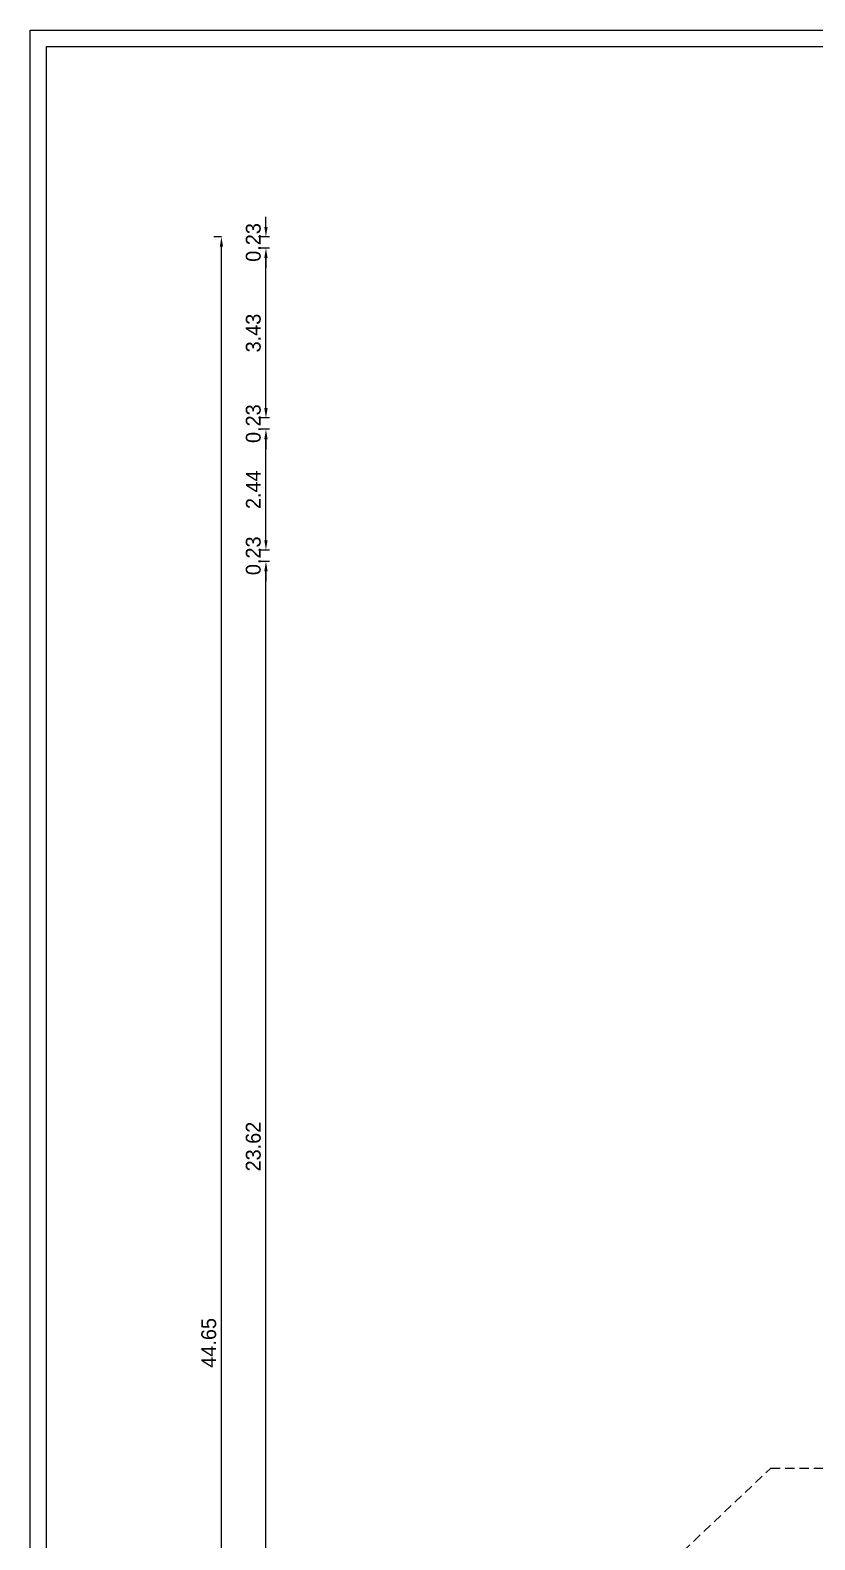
# Model space of a CAD drawing. Header units: metres. Extents: x -1560488.3 to -1560394.4, y 43534.5 to 43593.3.
# Drawn here: x -1560488.3 to -1560472.46, y 43557.74 to 43588.21 of the extents above; entities that cross this region are included whole.
import ezdxf

# ---------------------------------------------------------------- set-up
doc = ezdxf.new("R2010")
doc.units = ezdxf.units.M
doc.header["$LTSCALE"] = 750
doc.header["$MEASUREMENT"] = 0
doc.header["$PDMODE"] = 35
doc.header["$PDSIZE"] = 50
doc.linetypes.add('DASHED2', pattern=[0.375, 0.25, -0.125])
doc.layers.get('0').update_dxf_attribs({"lineweight": 5})
doc.layers.get('Defpoints').update_dxf_attribs({"lineweight": 0})
doc.layers.add('TEX', color=6, linetype='Continuous')
doc.styles.add('outer', font='BKANT.TTF')
doc.dimstyles.new('DC', dxfattribs={"dimtxt": 0.3, "dimasz": 0.2, "dimexe": 0.15, "dimexo": 0.15, "dimgap": 0.1, "dimtad": 1, "dimzin": 1, "dimdsep": 46, "dimtxsty": 'outer', "dimcen": 0.1, "dimdle": 1, "dimse1": 1, "dimse2": 1, "dimsd1": 1, "dimsd2": 1, "dimclrd": 8, "dimclre": 8, "dimclrt": 7, "dimadec": 0, "dimazin": 0, "dimtfac": 1, "dimtix": 1, "dimtofl": 0, "dimtmove": 2, "dimatfit": 0, "dimfxl": 0, "dimtolj": 1, "dimtzin": 0, "dimarcsym": 0})

# ---------------------------------------------------------------- blocks, each defined once
blk = doc.blocks.new('*D236')
at = {"color": 3, "lineweight": -2}
for p, q in [((-1560483.467, 43577.486), (-1560483.691, 43577.486)), ((-1560483.541, 43554.064), (-1560483.541, 43577.286)), ((-1560483.467, 43553.864), (-1560483.691, 43553.864))]:
    blk.add_line(p, q, dxfattribs=at)
at = {"color": 3}
for points in [[(-1560483.574, 43577.286), (-1560483.507, 43577.286), (-1560483.541, 43577.486)], [(-1560483.574, 43554.064), (-1560483.507, 43554.064), (-1560483.541, 43553.864)]]:
    blk.add_solid(points, dxfattribs=at)
at = {"layer": 'Defpoints', "color": 0}
for p in [(-1560483.541, 43577.486), (-1560483.317, 43577.486), (-1560483.317, 43553.864)]:
    blk.add_point(p, dxfattribs=at)
at = {"color": 7, "insert": (-1560483.795, 43565.675), "char_height": 0.3, "attachment_point": 5, "rotation": 90, "style": 'outer'}
blk.add_mtext('\\A1;23.62', dxfattribs=at)
blk = doc.blocks.new('*D237')
at = {"color": 3, "lineweight": -2}
for p, q in [((-1560483.541, 43577.915), (-1560483.541, 43578.115)), ((-1560483.467, 43577.715), (-1560483.691, 43577.715)), ((-1560483.467, 43577.486), (-1560483.691, 43577.486)), ((-1560483.541, 43577.286), (-1560483.541, 43577.086))]:
    blk.add_line(p, q, dxfattribs=at)
at = {"color": 3}
for points in [[(-1560483.574, 43577.915), (-1560483.507, 43577.915), (-1560483.541, 43577.715)], [(-1560483.574, 43577.286), (-1560483.507, 43577.286), (-1560483.541, 43577.486)]]:
    blk.add_solid(points, dxfattribs=at)
at = {"layer": 'Defpoints', "color": 0}
for p in [(-1560483.541, 43577.715), (-1560483.317, 43577.715), (-1560483.317, 43577.486)]:
    blk.add_point(p, dxfattribs=at)
at = {"color": 7, "insert": (-1560483.795, 43577.6), "char_height": 0.3, "attachment_point": 5, "rotation": 90, "style": 'outer'}
blk.add_mtext('\\A1;0.23', dxfattribs=at)
blk = doc.blocks.new('*D238')
at = {"color": 3, "lineweight": -2}
for p, q in [((-1560483.467, 43580.153), (-1560483.691, 43580.153)), ((-1560483.541, 43577.915), (-1560483.541, 43579.953)), ((-1560483.467, 43577.715), (-1560483.691, 43577.715))]:
    blk.add_line(p, q, dxfattribs=at)
at = {"color": 3}
for points in [[(-1560483.574, 43579.953), (-1560483.507, 43579.953), (-1560483.541, 43580.153)], [(-1560483.574, 43577.915), (-1560483.507, 43577.915), (-1560483.541, 43577.715)]]:
    blk.add_solid(points, dxfattribs=at)
at = {"layer": 'Defpoints', "color": 0}
for p in [(-1560483.541, 43580.153), (-1560483.317, 43580.153), (-1560483.317, 43577.715)]:
    blk.add_point(p, dxfattribs=at)
at = {"color": 7, "insert": (-1560483.795, 43578.934), "char_height": 0.3, "attachment_point": 5, "rotation": 90, "style": 'outer'}
blk.add_mtext('\\A1;2.44', dxfattribs=at)
blk = doc.blocks.new('*D239')
at = {"color": 3, "lineweight": -2}
for p, q in [((-1560483.541, 43580.582), (-1560483.541, 43580.782)), ((-1560483.467, 43580.382), (-1560483.691, 43580.382)), ((-1560483.467, 43580.153), (-1560483.691, 43580.153)), ((-1560483.541, 43579.953), (-1560483.541, 43579.753))]:
    blk.add_line(p, q, dxfattribs=at)
at = {"color": 3}
for points in [[(-1560483.574, 43580.582), (-1560483.507, 43580.582), (-1560483.541, 43580.382)], [(-1560483.574, 43579.953), (-1560483.507, 43579.953), (-1560483.541, 43580.153)]]:
    blk.add_solid(points, dxfattribs=at)
at = {"layer": 'Defpoints', "color": 0}
for p in [(-1560483.541, 43580.382), (-1560483.317, 43580.382), (-1560483.317, 43580.153)]:
    blk.add_point(p, dxfattribs=at)
at = {"color": 7, "insert": (-1560483.795, 43580.267), "char_height": 0.3, "attachment_point": 5, "rotation": 90, "style": 'outer'}
blk.add_mtext('\\A1;0.23', dxfattribs=at)
blk = doc.blocks.new('*D240')
at = {"color": 3, "lineweight": -2}
for p, q in [((-1560483.467, 43583.811), (-1560483.691, 43583.811)), ((-1560483.541, 43580.582), (-1560483.541, 43583.611)), ((-1560483.467, 43580.382), (-1560483.691, 43580.382))]:
    blk.add_line(p, q, dxfattribs=at)
at = {"color": 3}
for points in [[(-1560483.574, 43583.611), (-1560483.507, 43583.611), (-1560483.541, 43583.811)], [(-1560483.574, 43580.582), (-1560483.507, 43580.582), (-1560483.541, 43580.382)]]:
    blk.add_solid(points, dxfattribs=at)
at = {"layer": 'Defpoints', "color": 0}
for p in [(-1560483.541, 43583.811), (-1560483.317, 43583.811), (-1560483.317, 43580.382)]:
    blk.add_point(p, dxfattribs=at)
at = {"color": 7, "insert": (-1560483.795, 43582.096), "char_height": 0.3, "attachment_point": 5, "rotation": 90, "style": 'outer'}
blk.add_mtext('\\A1;3.43', dxfattribs=at)
blk = doc.blocks.new('*D241')
at = {"color": 3, "lineweight": -2}
for p, q in [((-1560483.541, 43584.239), (-1560483.541, 43584.439)), ((-1560483.467, 43584.039), (-1560483.691, 43584.039)), ((-1560483.467, 43583.811), (-1560483.691, 43583.811)), ((-1560483.541, 43583.611), (-1560483.541, 43583.411))]:
    blk.add_line(p, q, dxfattribs=at)
at = {"color": 3}
for points in [[(-1560483.574, 43584.239), (-1560483.507, 43584.239), (-1560483.541, 43584.039)], [(-1560483.574, 43583.611), (-1560483.507, 43583.611), (-1560483.541, 43583.811)]]:
    blk.add_solid(points, dxfattribs=at)
at = {"layer": 'Defpoints', "color": 0}
for p in [(-1560483.541, 43584.039), (-1560483.317, 43584.039), (-1560483.317, 43583.811)]:
    blk.add_point(p, dxfattribs=at)
at = {"color": 7, "insert": (-1560483.795, 43583.925), "char_height": 0.3, "attachment_point": 5, "rotation": 90, "style": 'outer'}
blk.add_mtext('\\A1;0.23', dxfattribs=at)
blk = doc.blocks.new('*D242')
at = {"color": 3, "lineweight": -2}
for p, q in [((-1560484.44, 43584.039), (-1560484.59, 43584.039)), ((-1560484.44, 43539.586), (-1560484.44, 43583.839)), ((-1560484.44, 43539.386), (-1560484.59, 43539.386))]:
    blk.add_line(p, q, dxfattribs=at)
at = {"color": 3}
for points in [[(-1560484.473, 43583.839), (-1560484.406, 43583.839), (-1560484.44, 43584.039)], [(-1560484.473, 43539.586), (-1560484.406, 43539.586), (-1560484.44, 43539.386)]]:
    blk.add_solid(points, dxfattribs=at)
at = {"layer": 'Defpoints', "color": 0}
for p in [(-1560484.44, 43584.039), (-1560484.44, 43584.039), (-1560484.44, 43539.386)]:
    blk.add_point(p, dxfattribs=at)
at = {"color": 7, "insert": (-1560484.694, 43561.713), "char_height": 0.3, "attachment_point": 5, "rotation": 90, "style": 'outer'}
blk.add_mtext('\\A1;44.65', dxfattribs=at)

msp = doc.modelspace()

# ---------------------------------------------------------------- linework, layer by layer
for points in [[(-1560488.3, 43588.209), (-1560394.418, 43588.209), (-1560394.418, 43534.537), (-1560488.3, 43534.537)], [(-1560487.968, 43587.877), (-1560394.75, 43587.877), (-1560394.75, 43534.869), (-1560487.968, 43534.869)]]:
    msp.add_lwpolyline(points, close=True)
at = {"layer": 'TEX', "linetype": 'DASHED2', "ltscale": 0.001}
msp.add_lwpolyline([(-1560458.575, 43584.649), (-1560458.575, 43538.776), (-1560482.955, 43538.776), (-1560482.955, 43554.474), (-1560477, 43554.474), (-1560477, 43555.731), (-1560473.346, 43559.187), (-1560472.139, 43559.187), (-1560472.139, 43584.649)], close=True, dxfattribs=at)

# ---------------------------------------------------------------- dimensions: what is measured, and where the dimension line sits
at = {"color": 4}
for base, p1, p2, picture, middle in [((-1560483.541, 43584.039), (-1560483.317, 43583.811), (-1560483.317, 43584.039), '*D241', (-1560483.795, 43583.925)), ((-1560483.541, 43583.811), (-1560483.317, 43580.382), (-1560483.317, 43583.811), '*D240', (-1560483.795, 43582.096)), ((-1560483.541, 43580.382), (-1560483.317, 43580.153), (-1560483.317, 43580.382), '*D239', (-1560483.795, 43580.267)), ((-1560483.541, 43580.153), (-1560483.317, 43577.715), (-1560483.317, 43580.153), '*D238', (-1560483.795, 43578.934)), ((-1560483.541, 43577.715), (-1560483.317, 43577.486), (-1560483.317, 43577.715), '*D237', (-1560483.795, 43577.6)), ((-1560483.541, 43577.486), (-1560483.317, 43553.864), (-1560483.317, 43577.486), '*D236', (-1560483.795, 43565.675))]:
    dim = msp.add_linear_dim(base=base, p1=p1, p2=p2, angle=270, dimstyle='DC', override={"dimpost": '\\X', "dimse1": 0, "dimse2": 0, "dimsd1": 0, "dimsd2": 0, "dimclrd": 3, "dimclre": 3}, dxfattribs=at)
    dim.commit()
    dim.dimension.update_dxf_attribs({"geometry": picture, "text_midpoint": middle})
dim = msp.add_aligned_dim(p1=(-1560484.44, 43539.386), p2=(-1560484.44, 43584.039), distance=0, dimstyle='DC', override={"dimpost": '\\X', "dimse1": 0, "dimse2": 0, "dimsd1": 0, "dimsd2": 0, "dimclrd": 3, "dimclre": 3}, dxfattribs=at)
dim.commit()
dim.dimension.update_dxf_attribs({"geometry": '*D242', "text_midpoint": (-1560484.694, 43561.713)})

doc.saveas('drawing.dxf')
